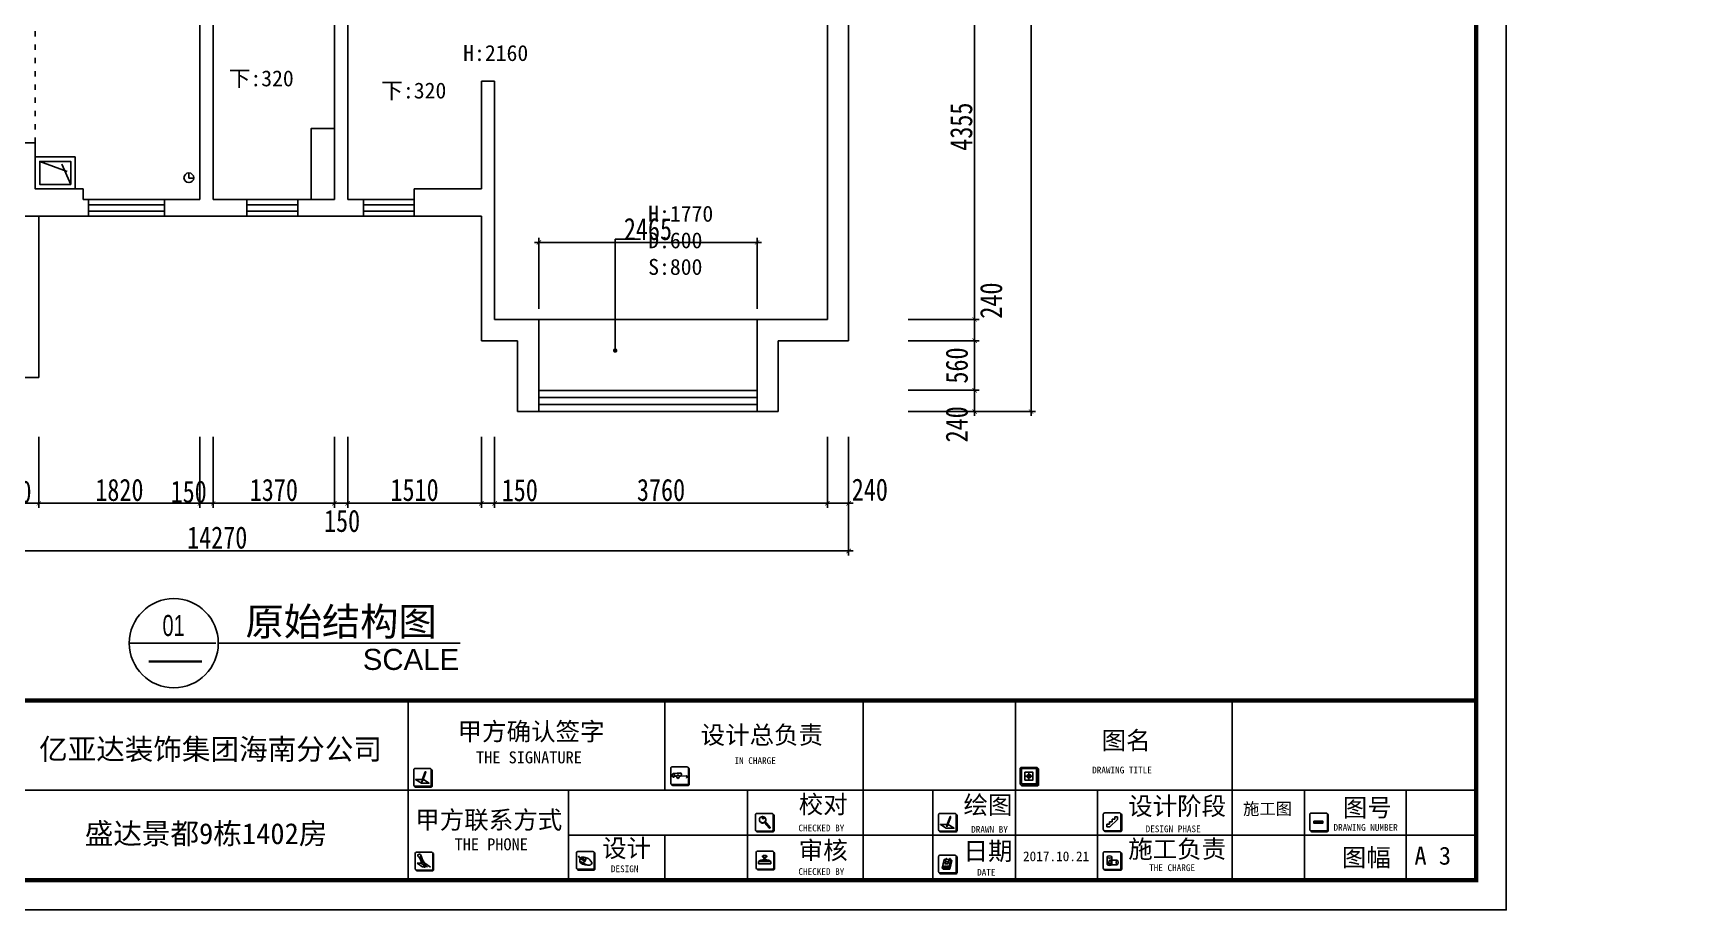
# Model space of a CAD drawing. Header units: millimetres. Extents: x -77055 to 331180, y -861586 to -491011.
# Drawn here: x -58246 to -39592, y -842693 to -832791 of the extents above; entities that cross this region are included whole.
import ezdxf
from ezdxf.enums import TextEntityAlignment as Align

# ---------------------------------------------------------------- set-up
doc = ezdxf.new("R2010")
doc.units = ezdxf.units.MM
doc.header["$PDMODE"] = 3
doc.linetypes.add('ACAD_ISO03W100', pattern=[30, 12, -18])
for name, color, linetype in [('0-01图框模板说明', 2, 'Continuous'), ('0-02图框细线', 136, 'Continuous'), ('0-170活动家具', 8, 'Continuous'), ('250', 250, 'Continuous'), ('layer 1', 7, 'Continuous')]:
    doc.layers.add(name, color=color, linetype=linetype)
doc.styles.add('ar', font='arial.ttf')
doc.styles.add('DIM', font='simhei.ttf', dxfattribs={"width": 0.8})
doc.styles.get("Standard").update_dxf_attribs({"font": 'simhei.ttf'})
doc.styles.add('STYLE1', font='')
doc.styles.add('黑体', font='simhei.ttf')
doc.styles.get('STYLE1').set_extended_font_data('SimSun')
doc.dimstyles.new('1-50', dxfattribs={"dimscale": 50, "dimtxt": 5, "dimasz": 1, "dimexe": 1, "dimexo": 0.1, "dimgap": 0.5, "dimtad": 1, "dimdec": 0, "dimdsep": 46, "dimtxsty": 'DIM', "dimblk": 'ARCHTICK', "dimcen": 4, "dimdle": 1, "dimclrd": 3, "dimclre": 3, "dimclrt": 1, "dimadec": 0, "dimazin": 0, "dimtfac": 1, "dimtdec": 0, "dimtmove": 2, "dimatfit": 3, "dimldrblk": 'DOT', "dimfxl": 15, "dimfxlon": 1, "dimarcsym": 0})

# ---------------------------------------------------------------- blocks, each defined once
blk = doc.blocks.new('_ArchTick')
at = {"color": 0, "linetype": 'ByBlock', "const_width": 0.15}
blk.add_lwpolyline([(-0.5, -0.5), (0.5, 0.5)], dxfattribs=at)
blk = doc.blocks.new('*D9')
at = {"layer": '250', "color": 3, "lineweight": -2}
for p, q in [((-48357, -831670), (-47557, -831670)), ((-47607, -831620), (-47607, -836075)), ((-48357, -836025), (-47557, -836025))]:
    blk.add_line(p, q, dxfattribs=at)
at = {"layer": 'Defpoints', "color": 0}
for p in [(-49070, -831670), (-49070, -836025), (-47607, -836025)]:
    blk.add_point(p, dxfattribs=at)
at = {"layer": '250', "color": 3, "lineweight": -2, "xscale": 50, "yscale": 50, "zscale": 50}
for p, rotation in [((-47607, -831670), 90), ((-47607, -836025), 270)]:
    blk.add_blockref('_ArchTick', p, dxfattribs=dict(at, rotation=rotation))
at = {"layer": '250', "color": 1, "insert": (-47757, -833848), "char_height": 250, "attachment_point": 5, "rotation": 90, "style": 'DIM'}
blk.add_mtext('4355', dxfattribs=at)
blk = doc.blocks.new('_Dot')
at = {"color": 0, "linetype": 'ByBlock', "lineweight": -2}
blk.add_line((-0.5, 0), (-1, 0), dxfattribs=at)
at = {"color": 0, "linetype": 'ByBlock', "const_width": 0.5}
blk.add_lwpolyline([(-0.25, 0, 1), (0.25, 0, 1)], format="xyb", close=True, dxfattribs=at)
blk = doc.blocks.new('*D10')
at = {"layer": '250', "color": 3, "lineweight": -2}
for p, q in [((-48357, -836025), (-47557, -836025)), ((-47607, -835975), (-47607, -836315)), ((-48357, -836265), (-47557, -836265))]:
    blk.add_line(p, q, dxfattribs=at)
at = {"layer": 'Defpoints', "color": 0}
for p in [(-49070, -836025), (-48830, -836265), (-47607, -836265)]:
    blk.add_point(p, dxfattribs=at)
at = {"layer": '250', "color": 3, "lineweight": -2, "xscale": 50, "yscale": 50, "zscale": 50}
for p, rotation in [((-47607, -836025), 90), ((-47607, -836265), 270)]:
    blk.add_blockref('_ArchTick', p, dxfattribs=dict(at, rotation=rotation))
at = {"layer": '250', "color": 1, "insert": (-47419, -835812), "char_height": 250, "attachment_point": 5, "rotation": 90, "style": 'DIM'}
blk.add_mtext('240', dxfattribs=at)
blk = doc.blocks.new('*D11')
at = {"layer": '250', "color": 3, "lineweight": -2}
for p, q in [((-47607, -836215), (-47607, -836875)), ((-48357, -836265), (-47557, -836265)), ((-48357, -836825), (-47557, -836825))]:
    blk.add_line(p, q, dxfattribs=at)
at = {"layer": 'Defpoints', "color": 0}
for p in [(-48830, -836265), (-49865, -836825), (-47607, -836825)]:
    blk.add_point(p, dxfattribs=at)
at = {"layer": '250', "color": 3, "lineweight": -2, "xscale": 50, "yscale": 50, "zscale": 50}
for p, rotation in [((-47607, -836265), 90), ((-47607, -836825), 270)]:
    blk.add_blockref('_ArchTick', p, dxfattribs=dict(at, rotation=rotation))
at = {"layer": '250', "color": 1, "insert": (-47808, -836545), "char_height": 250, "attachment_point": 5, "rotation": 90, "style": 'DIM'}
blk.add_mtext('560', dxfattribs=at)
blk = doc.blocks.new('*D12')
at = {"layer": '250', "color": 3, "lineweight": -2}
for p, q in [((-47607, -836775), (-47607, -837115)), ((-48357, -836825), (-47557, -836825)), ((-48357, -837065), (-47557, -837065))]:
    blk.add_line(p, q, dxfattribs=at)
at = {"layer": 'Defpoints', "color": 0}
for p in [(-49865, -836825), (-49865, -837065), (-47607, -837065)]:
    blk.add_point(p, dxfattribs=at)
at = {"layer": '250', "color": 3, "lineweight": -2, "xscale": 50, "yscale": 50, "zscale": 50}
for p, rotation in [((-47607, -836825), 90), ((-47607, -837065), 270)]:
    blk.add_blockref('_ArchTick', p, dxfattribs=dict(at, rotation=rotation))
at = {"layer": '250', "color": 1, "insert": (-47808, -837209), "char_height": 250, "attachment_point": 5, "rotation": 90, "style": 'DIM'}
blk.add_mtext('240', dxfattribs=at)
blk = doc.blocks.new('*D31')
at = {"layer": '250', "color": 3, "lineweight": -2}
for p, q in [((-58350, -837351), (-58350, -838151)), ((-58180, -837351), (-58180, -838151)), ((-58400, -838101), (-58130, -838101))]:
    blk.add_line(p, q, dxfattribs=at)
at = {"layer": 'Defpoints', "color": 0}
for p in [(-58350, -836946), (-58180, -837116), (-58180, -838101)]:
    blk.add_point(p, dxfattribs=at)
at = {"layer": '250', "color": 3, "lineweight": -2, "xscale": 50, "yscale": 50, "zscale": 50, "rotation": 180}
blk.add_blockref('_ArchTick', (-58350, -838101), dxfattribs=at)
at = {"layer": '250', "color": 3, "lineweight": -2, "xscale": 50, "yscale": 50, "zscale": 50}
blk.add_blockref('_ArchTick', (-58180, -838101), dxfattribs=at)
at = {"layer": '250', "color": 1, "insert": (-58467, -837971), "char_height": 250, "attachment_point": 5, "style": 'DIM'}
blk.add_mtext('170', dxfattribs=at)
blk = doc.blocks.new('*D32')
at = {"layer": '250', "color": 3, "lineweight": -2}
for p, q in [((-58180, -837351), (-58180, -838151)), ((-56360, -837351), (-56360, -838151)), ((-58230, -838101), (-56310, -838101))]:
    blk.add_line(p, q, dxfattribs=at)
at = {"layer": 'Defpoints', "color": 0}
for p in [(-56360, -835106), (-58180, -837116), (-56360, -838101)]:
    blk.add_point(p, dxfattribs=at)
at = {"layer": '250', "color": 3, "lineweight": -2, "xscale": 50, "yscale": 50, "zscale": 50, "rotation": 180}
blk.add_blockref('_ArchTick', (-58180, -838101), dxfattribs=at)
at = {"layer": '250', "color": 3, "lineweight": -2, "xscale": 50, "yscale": 50, "zscale": 50}
blk.add_blockref('_ArchTick', (-56360, -838101), dxfattribs=at)
at = {"layer": '250', "color": 1, "insert": (-57270, -837951), "char_height": 250, "attachment_point": 5, "style": 'DIM'}
blk.add_mtext('1820', dxfattribs=at)
blk = doc.blocks.new('*D33')
at = {"layer": '250', "color": 3, "lineweight": -2}
for p, q in [((-56360, -837351), (-56360, -838151)), ((-56210, -837351), (-56210, -838151)), ((-56410, -838101), (-56160, -838101))]:
    blk.add_line(p, q, dxfattribs=at)
at = {"layer": 'Defpoints', "color": 0}
for p in [(-56360, -835106), (-56210, -835106), (-56210, -838101)]:
    blk.add_point(p, dxfattribs=at)
at = {"layer": '250', "color": 3, "lineweight": -2, "xscale": 50, "yscale": 50, "zscale": 50, "rotation": 180}
blk.add_blockref('_ArchTick', (-56360, -838101), dxfattribs=at)
at = {"layer": '250', "color": 3, "lineweight": -2, "xscale": 50, "yscale": 50, "zscale": 50}
blk.add_blockref('_ArchTick', (-56210, -838101), dxfattribs=at)
at = {"layer": '250', "color": 1, "insert": (-56487, -837971), "char_height": 250, "attachment_point": 5, "style": 'DIM'}
blk.add_mtext('150', dxfattribs=at)
blk = doc.blocks.new('*D34')
at = {"layer": '250', "color": 3, "lineweight": -2}
for p, q in [((-56210, -837351), (-56210, -838151)), ((-54840, -837351), (-54840, -838151)), ((-56260, -838101), (-54790, -838101))]:
    blk.add_line(p, q, dxfattribs=at)
at = {"layer": 'Defpoints', "color": 0}
for p in [(-54840, -834306), (-56210, -835106), (-54840, -838101)]:
    blk.add_point(p, dxfattribs=at)
at = {"layer": '250', "color": 3, "lineweight": -2, "xscale": 50, "yscale": 50, "zscale": 50, "rotation": 180}
blk.add_blockref('_ArchTick', (-56210, -838101), dxfattribs=at)
at = {"layer": '250', "color": 3, "lineweight": -2, "xscale": 50, "yscale": 50, "zscale": 50}
blk.add_blockref('_ArchTick', (-54840, -838101), dxfattribs=at)
at = {"layer": '250', "color": 1, "insert": (-55525, -837951), "char_height": 250, "attachment_point": 5, "style": 'DIM'}
blk.add_mtext('1370', dxfattribs=at)
blk = doc.blocks.new('*D35')
at = {"layer": '250', "color": 3, "lineweight": -2}
for p, q in [((-54840, -837351), (-54840, -838151)), ((-54690, -837351), (-54690, -838151)), ((-54890, -838101), (-54640, -838101))]:
    blk.add_line(p, q, dxfattribs=at)
at = {"layer": 'Defpoints', "color": 0}
for p in [(-54840, -834306), (-54690, -835106), (-54690, -838101)]:
    blk.add_point(p, dxfattribs=at)
at = {"layer": '250', "color": 3, "lineweight": -2, "xscale": 50, "yscale": 50, "zscale": 50, "rotation": 180}
blk.add_blockref('_ArchTick', (-54840, -838101), dxfattribs=at)
at = {"layer": '250', "color": 3, "lineweight": -2, "xscale": 50, "yscale": 50, "zscale": 50}
blk.add_blockref('_ArchTick', (-54690, -838101), dxfattribs=at)
at = {"layer": '250', "color": 1, "insert": (-54754, -838301), "char_height": 250, "attachment_point": 5, "style": 'DIM'}
blk.add_mtext('150', dxfattribs=at)
blk = doc.blocks.new('*D36')
at = {"layer": '250', "color": 3, "lineweight": -2}
for p, q in [((-54690, -837351), (-54690, -838151)), ((-53180, -837351), (-53180, -838151)), ((-54740, -838101), (-53130, -838101))]:
    blk.add_line(p, q, dxfattribs=at)
at = {"layer": 'Defpoints', "color": 0}
for p in [(-54690, -835106), (-53180, -835296), (-53180, -838101)]:
    blk.add_point(p, dxfattribs=at)
at = {"layer": '250', "color": 3, "lineweight": -2, "xscale": 50, "yscale": 50, "zscale": 50, "rotation": 180}
blk.add_blockref('_ArchTick', (-54690, -838101), dxfattribs=at)
at = {"layer": '250', "color": 3, "lineweight": -2, "xscale": 50, "yscale": 50, "zscale": 50}
blk.add_blockref('_ArchTick', (-53180, -838101), dxfattribs=at)
at = {"layer": '250', "color": 1, "insert": (-53935, -837951), "char_height": 250, "attachment_point": 5, "style": 'DIM'}
blk.add_mtext('1510', dxfattribs=at)
blk = doc.blocks.new('*D37')
at = {"layer": '250', "color": 3, "lineweight": -2}
for p, q in [((-53180, -837351), (-53180, -838151)), ((-53030, -837351), (-53030, -838151)), ((-53230, -838101), (-52980, -838101))]:
    blk.add_line(p, q, dxfattribs=at)
at = {"layer": 'Defpoints', "color": 0}
for p in [(-53030, -836461), (-53180, -836701), (-53030, -838101)]:
    blk.add_point(p, dxfattribs=at)
at = {"layer": '250', "color": 3, "lineweight": -2, "xscale": 50, "yscale": 50, "zscale": 50, "rotation": 180}
blk.add_blockref('_ArchTick', (-53180, -838101), dxfattribs=at)
at = {"layer": '250', "color": 3, "lineweight": -2, "xscale": 50, "yscale": 50, "zscale": 50}
blk.add_blockref('_ArchTick', (-53030, -838101), dxfattribs=at)
at = {"layer": '250', "color": 1, "insert": (-52746, -837954), "char_height": 250, "attachment_point": 5, "style": 'DIM'}
blk.add_mtext('150', dxfattribs=at)
blk = doc.blocks.new('*D38')
at = {"layer": '250', "color": 3, "lineweight": -2}
for p, q in [((-53030, -837351), (-53030, -838151)), ((-49270, -837351), (-49270, -838151)), ((-53080, -838101), (-49220, -838101))]:
    blk.add_line(p, q, dxfattribs=at)
at = {"layer": 'Defpoints', "color": 0}
for p in [(-53030, -836461), (-49270, -836461), (-49270, -838101)]:
    blk.add_point(p, dxfattribs=at)
at = {"layer": '250', "color": 3, "lineweight": -2, "xscale": 50, "yscale": 50, "zscale": 50, "rotation": 180}
blk.add_blockref('_ArchTick', (-53030, -838101), dxfattribs=at)
at = {"layer": '250', "color": 3, "lineweight": -2, "xscale": 50, "yscale": 50, "zscale": 50}
blk.add_blockref('_ArchTick', (-49270, -838101), dxfattribs=at)
at = {"layer": '250', "color": 1, "insert": (-51150, -837951), "char_height": 250, "attachment_point": 5, "style": 'DIM'}
blk.add_mtext('3760', dxfattribs=at)
blk = doc.blocks.new('*D39')
at = {"layer": '250', "color": 3, "lineweight": -2}
for p, q in [((-49270, -837351), (-49270, -838151)), ((-49030, -837351), (-49030, -838151)), ((-49320, -838101), (-48980, -838101))]:
    blk.add_line(p, q, dxfattribs=at)
at = {"layer": 'Defpoints', "color": 0}
for p in [(-49270, -836461), (-49030, -836701), (-49030, -838101)]:
    blk.add_point(p, dxfattribs=at)
at = {"layer": '250', "color": 3, "lineweight": -2, "xscale": 50, "yscale": 50, "zscale": 50, "rotation": 180}
blk.add_blockref('_ArchTick', (-49270, -838101), dxfattribs=at)
at = {"layer": '250', "color": 3, "lineweight": -2, "xscale": 50, "yscale": 50, "zscale": 50}
blk.add_blockref('_ArchTick', (-49030, -838101), dxfattribs=at)
at = {"layer": '250', "color": 1, "insert": (-48791, -837948), "char_height": 250, "attachment_point": 5, "style": 'DIM'}
blk.add_mtext('240', dxfattribs=at)
blk = doc.blocks.new('*D41')
at = {"layer": '250', "color": 3, "lineweight": -2}
for p, q in [((-63300, -837889), (-63300, -838689)), ((-49030, -837889), (-49030, -838689)), ((-48980, -838639), (-63350, -838639))]:
    blk.add_line(p, q, dxfattribs=at)
at = {"layer": 'Defpoints', "color": 0}
for p in [(-63300, -837254), (-49030, -837254), (-63300, -838639)]:
    blk.add_point(p, dxfattribs=at)
at = {"layer": '250', "color": 3, "lineweight": -2, "xscale": 50, "yscale": 50, "zscale": 50, "rotation": 180}
blk.add_blockref('_ArchTick', (-63300, -838639), dxfattribs=at)
at = {"layer": '250', "color": 3, "lineweight": -2, "xscale": 50, "yscale": 50, "zscale": 50}
blk.add_blockref('_ArchTick', (-49030, -838639), dxfattribs=at)
at = {"layer": '250', "color": 1, "insert": (-56165, -838489), "char_height": 250, "attachment_point": 5, "style": 'DIM'}
blk.add_mtext('14270', dxfattribs=at)
blk = doc.blocks.new('*D43')
at = {"layer": '250', "color": 3, "lineweight": -2}
for p, q in [((-47719, -826630), (-46919, -826630)), ((-46969, -826580), (-46969, -837115)), ((-47719, -837065), (-46919, -837065))]:
    blk.add_line(p, q, dxfattribs=at)
at = {"layer": 'Defpoints', "color": 0}
for p in [(-48357, -826630), (-48357, -837065), (-46969, -837065)]:
    blk.add_point(p, dxfattribs=at)
at = {"layer": '250', "color": 3, "lineweight": -2, "xscale": 50, "yscale": 50, "zscale": 50}
for p, rotation in [((-46969, -826630), 90), ((-46969, -837065), 270)]:
    blk.add_blockref('_ArchTick', p, dxfattribs=dict(at, rotation=rotation))
at = {"layer": '250', "color": 1, "insert": (-47119, -831848), "char_height": 250, "attachment_point": 5, "rotation": 90, "style": 'DIM'}
blk.add_mtext('10435', dxfattribs=at)
blk = doc.blocks.new('A$C277C16EF')
at = {"layer": '0-01图框模板说明'}
for points in [[(-12145, 1411, -0.414214), (-12158, 1397), (-12331, 1397, -0.071272), (-12335, 1398, 0.348143), (-12322, 1388), (-12149, 1388, 0.414214), (-12135, 1401), (-12135, 1574, 0.333108), (-12145, 1587, -0.057743), (-12145, 1584)], [(-9240, 1428, -0.414214), (-9254, 1415), (-9427, 1415, -0.071272), (-9430, 1416, 0.348143), (-9417, 1405), (-9245, 1405, 0.414214), (-9231, 1419), (-9231, 1592, 0.333108), (-9241, 1605, -0.057743), (-9240, 1601)], [(-5292, 1424, -0.414214), (-5306, 1411), (-5479, 1411, -0.071272), (-5482, 1411, 0.348143), (-5470, 1401), (-5297, 1401, 0.414214), (-5283, 1414), (-5283, 1587, 0.333108), (-5293, 1600, -0.057743), (-5292, 1597)], [(-8283, 904, -0.414214), (-8296, 891), (-8469, 891, -0.071272), (-8473, 891, 0.348143), (-8460, 881), (-8287, 881, 0.414214), (-8273, 894), (-8273, 1067, 0.333108), (-8283, 1080, -0.057743), (-8283, 1077)], [(-6214, 904, -0.414214), (-6227, 891), (-6400, 891, -0.071272), (-6404, 891, 0.348143), (-6391, 881), (-6218, 881, 0.414214), (-6205, 894), (-6205, 1067, 0.333108), (-6214, 1080, -0.057743), (-6214, 1077)], [(-4353, 909, -0.414214), (-4366, 895), (-4539, 895, -0.071272), (-4543, 896, 0.348143), (-4530, 885), (-4357, 885, 0.414214), (-4344, 899), (-4344, 1072, 0.333108), (-4353, 1085, -0.057743), (-4353, 1081)], [(-2020, 907, -0.414214), (-2033, 893), (-2206, 893, -0.071272), (-2210, 894, 0.348143), (-2197, 884), (-2024, 884, 0.414214), (-2011, 897), (-2011, 1070, 0.333108), (-2020, 1083, -0.057743), (-2020, 1080)], [(-2172, 1004), (-2072, 1004), (-2072, 979), (-2172, 979)], [(-12128, 465, -0.414214), (-12141, 451), (-12314, 451, -0.071272), (-12318, 452, 0.348143), (-12305, 442), (-12132, 442, 0.414214), (-12119, 455), (-12119, 628, 0.333108), (-12129, 641, -0.057743), (-12128, 638)], [(-10305, 473, -0.414214), (-10318, 460), (-10491, 460, -0.071272), (-10495, 460, 0.348143), (-10482, 450), (-10309, 450, 0.414214), (-10296, 463), (-10296, 636, 0.333108), (-10305, 649, -0.057743), (-10305, 646)], [(-8276, 476, -0.414214), (-8289, 462), (-8462, 462, -0.071272), (-8466, 463, 0.348143), (-8453, 453), (-8280, 453, 0.414214), (-8267, 466), (-8267, 639, 0.333108), (-8276, 652, -0.057743), (-8276, 649)], [(-6214, 431, -0.414214), (-6227, 418), (-6400, 418, -0.071272), (-6404, 418, 0.348143), (-6391, 408), (-6218, 408, 0.414214), (-6205, 421), (-6205, 594, 0.333108), (-6214, 607, -0.057743), (-6214, 604)], [(-4353, 471, -0.414214), (-4366, 457), (-4539, 457, -0.071272), (-4543, 458, 0.348143), (-4530, 448), (-4357, 448, 0.414214), (-4344, 461), (-4344, 634, 0.333108), (-4353, 647, -0.057743), (-4353, 644)]]:
    blk.add_hatch(color=8, dxfattribs=at).paths.add_polyline_path(points)
h = blk.add_hatch(color=8, dxfattribs=at)
h.paths.add_polyline_path([(-5392, 1527), (-5409, 1527), (-5409, 1511), (-5392, 1511)])
h.paths.add_polyline_path([(-5392, 1511), (-5375, 1511), (-5375, 1527), (-5392, 1527)])
h.paths.add_polyline_path([(-5392, 1511), (-5392, 1495), (-5375, 1495), (-5375, 1511)])
h.paths.add_polyline_path([(-5392, 1511), (-5409, 1511), (-5409, 1495), (-5392, 1495)])
at = {"layer": '0-01图框模板说明', "color": 8}
for p, q in [((-9408, 1541), (-9327, 1547)), ((-9396, 1540), (-9326, 1546)), ((-9345, 1510), (-9264, 1516)), ((-9333, 1509), (-9264, 1515)), ((-5437, 1511), (-5348, 1511)), ((-5392, 1555), (-5392, 1466)), ((-12251, 1448), (-12253, 1444)), ((-12252, 1448), (-12253, 1446)), ((-12253, 1446), (-12253, 1444)), ((-12252, 1445), (-12253, 1444)), ((-12251, 1447), (-12252, 1445)), ((-8385, 988), (-8328, 922)), ((-8374, 997), (-8317, 932)), ((-6322, 942), (-6322, 939)), ((-6321, 941), (-6322, 938)), ((-6321, 939), (-6322, 938)), ((-6322, 939), (-6322, 938)), ((-6320, 941), (-6321, 939)), ((-4511, 968), (-4511, 940)), ((-4511, 968), (-4481, 968)), ((-4511, 940), (-4480, 940)), ((-4481, 996), (-4451, 996)), ((-4481, 996), (-4481, 968)), ((-4390, 1020), (-4480, 940)), ((-4451, 1025), (-4451, 996)), ((-4451, 1025), (-4421, 1025)), ((-4421, 1051), (-4390, 1051)), ((-4421, 1051), (-4421, 1025)), ((-4390, 1051), (-4390, 1020)), ((-10462, 577), (-10429, 561)), ((-10421, 576), (-10454, 588)), ((-10449, 575), (-10449, 575)), ((-10449, 575), (-10425, 562)), ((-10420, 571), (-10445, 582)), ((-10379, 585), (-10421, 597)), ((-10411, 561), (-10404, 557)), ((-8449, 546), (-8428, 560)), ((-8426, 561), (-8406, 561)), ((-8383, 572), (-8383, 576)), ((-8376, 572), (-8376, 576)), ((-8350, 561), (-8328, 561)), ((-8308, 546), (-8326, 560)), ((-6272, 566), (-6294, 470)), ((-6269, 563), (-6291, 467)), ((-6266, 561), (-6288, 465)), ((-6275, 569), (-6263, 559)), ((-4510, 597), (-4510, 515)), ((-4395, 564), (-4477, 564)), ((-4456, 597), (-4456, 515)), ((-12241, 484), (-12306, 527)), ((-12306, 527), (-12253, 527)), ((-12224, 527), (-12219, 527)), ((-12219, 527), (-12153, 484)), ((-10471, 551), (-10471, 551)), ((-10456, 543), (-10415, 520)), ((-6374, 473), (-6362, 462)), ((-6294, 470), (-6371, 470)), ((-6291, 467), (-6368, 467)), ((-6288, 465), (-6365, 465)), ((-6285, 462), (-6362, 462)), ((-6263, 559), (-6285, 462)), ((-4395, 510), (-4477, 510))]:
    blk.add_line(p, q, dxfattribs=at)
at = {"layer": '0-01图框模板说明', "color": 2, "const_width": 49}
blk.add_lwpolyline([(-338, 19745), (-338, 338), (-28062, 338), (-28062, 19745)], close=True, dxfattribs=at)
blk.add_lwpolyline([(-338, 2367), (-28066, 2367)], dxfattribs=at)
at = {"layer": '0-01图框模板说明', "color": 8}
for points in [[(-12331, 1397), (-12158, 1397, 0.414214), (-12145, 1411), (-12145, 1584, 0.414214), (-12158, 1597), (-12331, 1597, 0.414214), (-12344, 1584), (-12344, 1411, 0.414214)], [(-12208, 1555), (-12215, 1557), (-12215, 1559, -0.451962), (-12211, 1560), (-12210, 1560, -0.418435), (-12208, 1556)], [(-9427, 1415), (-9254, 1415, 0.414214), (-9240, 1428), (-9240, 1601, 0.414214), (-9254, 1615), (-9427, 1615, 0.414214), (-9440, 1601), (-9440, 1428, 0.414214)], [(-5479, 1411), (-5306, 1411, 0.414214), (-5292, 1424), (-5292, 1597, 0.414214), (-5306, 1610), (-5479, 1610, 0.414214), (-5492, 1597), (-5492, 1424, 0.414214)], [(-8469, 891), (-8296, 891, 0.414214), (-8283, 904), (-8283, 1077, 0.414214), (-8296, 1090), (-8469, 1090, 0.414214), (-8482, 1077), (-8482, 904, 0.414214)], [(-6400, 891), (-6227, 891, 0.414214), (-6214, 904), (-6214, 1077, 0.414214), (-6227, 1090), (-6400, 1090, 0.414214), (-6413, 1077), (-6413, 904, 0.414214)], [(-6277, 1048), (-6285, 1051), (-6284, 1052, -0.451962), (-6280, 1054), (-6279, 1053, -0.418435), (-6277, 1049)], [(-4539, 895), (-4366, 895, 0.414214), (-4353, 909), (-4353, 1081, 0.414214), (-4366, 1095), (-4539, 1095, 0.414214), (-4552, 1081), (-4552, 909, 0.414214)], [(-2206, 893), (-2033, 893, 0.414214), (-2020, 907), (-2020, 1080, 0.414214), (-2033, 1093), (-2206, 1093, 0.414214), (-2219, 1080), (-2219, 907, 0.414214)], [(-12314, 451), (-12141, 451, 0.414214), (-12128, 465), (-12128, 638, 0.414214), (-12141, 651), (-12314, 651, 0.414214), (-12328, 638), (-12328, 465, 0.414214)], [(-10491, 460), (-10318, 460, 0.414214), (-10305, 473), (-10305, 646, 0.414214), (-10318, 659), (-10491, 659, 0.414214), (-10504, 646), (-10504, 473, 0.414214)], [(-8462, 462), (-8289, 462, 0.414214), (-8276, 476), (-8276, 649, 0.414214), (-8289, 662), (-8462, 662, 0.414214), (-8476, 649), (-8476, 476, 0.414214)], [(-6400, 418), (-6227, 418, 0.414214), (-6214, 431), (-6214, 604, 0.414214), (-6227, 617), (-6400, 617, 0.414214), (-6413, 604), (-6413, 431, 0.414214)], [(-4539, 457), (-4366, 457, 0.414214), (-4353, 471), (-4353, 644, 0.414214), (-4366, 657), (-4539, 657, 0.414214), (-4552, 644), (-4552, 471, 0.414214)], [(-8446, 547), (-8311, 547, -0.414214), (-8307, 543), (-8307, 526, -0.414214), (-8311, 522), (-8446, 522, -0.414214), (-8450, 526), (-8450, 543, -0.414214)]]:
    blk.add_lwpolyline(points, format="xyb", close=True, dxfattribs=at)
for points in [[(-12335, 1398, 0.348143), (-12322, 1388), (-12149, 1388, 0.414214), (-12135, 1401), (-12135, 1574, 0.333108), (-12145, 1587)], [(-9430, 1416, 0.348143), (-9417, 1405), (-9245, 1405, 0.414214), (-9231, 1419), (-9231, 1592, 0.333108), (-9241, 1605)], [(-5482, 1411, 0.348143), (-5470, 1401), (-5297, 1401, 0.414214), (-5283, 1414), (-5283, 1587, 0.333108), (-5293, 1600)], [(-8473, 891, 0.348143), (-8460, 881), (-8287, 881, 0.414214), (-8273, 894), (-8273, 1067, 0.333108), (-8283, 1080)], [(-6404, 891, 0.348143), (-6391, 881), (-6218, 881, 0.414214), (-6205, 894), (-6205, 1067, 0.333108), (-6214, 1080)], [(-4543, 896, 0.348143), (-4530, 885), (-4357, 885, 0.414214), (-4344, 899), (-4344, 1072, 0.333108), (-4353, 1085)], [(-2210, 894, 0.348143), (-2197, 884), (-2024, 884, 0.414214), (-2011, 897), (-2011, 1070, 0.333108), (-2020, 1083)], [(-12318, 452, 0.348143), (-12305, 442), (-12132, 442, 0.414214), (-12119, 455), (-12119, 628, 0.333108), (-12129, 641)], [(-10495, 460, 0.348143), (-10482, 450), (-10309, 450, 0.414214), (-10296, 463), (-10296, 636, 0.333108), (-10305, 649)], [(-8466, 463, 0.348143), (-8453, 453), (-8280, 453, 0.414214), (-8267, 466), (-8267, 639, 0.333108), (-8276, 652)], [(-6404, 418, 0.348143), (-6391, 408), (-6218, 408, 0.414214), (-6205, 421), (-6205, 594, 0.333108), (-6214, 607)], [(-4543, 458, 0.348143), (-4530, 448), (-4357, 448, 0.414214), (-4344, 461), (-4344, 634, 0.333108), (-4353, 647)]]:
    blk.add_lwpolyline(points, format="xyb", dxfattribs=at)
for points in [[(-12211, 1548), (-12218, 1551), (-12249, 1464), (-12242, 1462)], [(-12208, 1555), (-12216, 1558), (-12218, 1551), (-12210, 1548)], [(-5478, 1425), (-5306, 1425), (-5306, 1597), (-5478, 1597)], [(-5437, 1466), (-5348, 1466), (-5348, 1555), (-5437, 1555)], [(-5409, 1527), (-5375, 1527), (-5375, 1495), (-5409, 1495)], [(-12251, 1447), (-12252, 1448), (-12249, 1464), (-12242, 1462)], [(-6320, 941), (-6322, 942), (-6319, 958), (-6311, 955)], [(-6280, 1042), (-6287, 1044), (-6319, 958), (-6311, 955)], [(-6277, 1048), (-6285, 1051), (-6287, 1044), (-6280, 1042)], [(-2172, 1004), (-2072, 1004), (-2072, 979), (-2172, 979)], [(-8409, 559), (-8347, 559), (-8347, 551), (-8409, 551)], [(-6355, 495), (-6347, 495), (-6349, 489), (-6356, 489)], [(-6334, 545), (-6302, 545), (-6310, 520), (-6341, 520)], [(-6340, 495), (-6332, 495), (-6334, 489), (-6341, 489)], [(-6325, 495), (-6318, 495), (-6319, 489), (-6327, 489)], [(-6311, 495), (-6303, 495), (-6305, 489), (-6312, 489)]]:
    blk.add_lwpolyline(points, close=True, dxfattribs=at)
for points in [[(-12238, 1473), (-12235, 1473), (-12170, 1430), (-12257, 1430), (-12323, 1473), (-12246, 1473)], [(-6307, 966), (-6304, 966), (-6239, 923), (-6327, 923), (-6392, 966), (-6316, 966)], [(-8369, 565), (-8356, 565), (-8347, 559), (-8409, 559), (-8399, 565), (-8390, 565)], [(-6334, 569), (-6275, 569), (-6297, 473), (-6374, 473), (-6351, 569), (-6338, 569)]]:
    blk.add_lwpolyline(points, dxfattribs=at)
for centre, radius in [((-8402, 1020), 36), ((-12280, 614), 17.7), ((-12268, 579), 2.53), ((-12263, 570), 2.53), ((-12262, 582), 2.53), ((-12259, 560), 2.53), ((-12258, 573), 2.53), ((-12256, 586), 2.53), ((-12253, 563), 2.53), ((-12252, 576), 2.53), ((-12247, 566), 2.53), ((-6295, 558), 2.7), ((-12254, 548), 2.53), ((-12239, 527), 14.3), ((-12248, 551), 2.53), ((-12242, 555), 2.53)]:
    blk.add_circle(centre, radius, dxfattribs=at)
for centre, radius, start, end in [((-9389, 1516), 24.9, 105.757, 120.9015), ((-9388, 1491), 21.7, 39.9377, 115.0821), ((-9396, 1540), 0.332, 94.538, 105.757), ((-9381, 1528), 16.1, 194.4811, 315.0527), ((-9326, 1485), 24.9, 105.757, 138.6812), ((-9333, 1509), 0.332, 94.538, 105.757), ((-9332, 1534), 14.1, 298.7114, 70.1269), ((-9332, 1534), 13.4, 300.3285, 62.5398), ((-9326, 1545), 0.332, 62.5398, 94.538), ((-9325, 1522), 0.341, 133.8328, 294.2798), ((-9269, 1503), 14.1, 298.7114, 70.1269), ((-9264, 1515), 0.332, 62.5398, 94.538), ((-9270, 1503), 13.4, 300.3285, 62.5398), ((-9263, 1491), 0.341, 133.8328, 294.2798), ((-8401, 1017), 36, 191.5054, 300.5031), ((-8404, 1020), 18, 22.4479, 114.9174), ((-8408, 1029), 8.45, 340.0341, 111.5177), ((-8401, 1017), 36, 323.7918, 16.5929), ((-8324, 929), 7.87, 246.2917, 21.6824), ((-12394, 500), 144, 10.8653, 46.0134), ((-11892, 729), 386, 196.3548, 210.1283), ((-10446, 561), 21.3, 158.1829, 240.9002), ((-10421, 555), 46.4, 172.2315, 207.5085), ((-10376, 526), 99.8, 139.3249, 154.2833), ((-10430, 563), 35, 74.0812, 127.264), ((-10447, 579), 3.62, 54.1755, 246.924), ((-10445, 579), 46.7, 277.384, 14.5417), ((-10419, 579), 21, 239.1443, 279.6549), ((-10424, 568), 5.39, 255.5948, 46.2056), ((-10431, 557), 21, 22.1455, 62.6561), ((-10416, 563), 5.32, 279.6549, 22.1455), ((-10448, 474), 131, 28.784, 58.3007), ((-8426, 557), 3.88, 90, 119.8772), ((-8379, 671), 77.3, 259.2449, 280.7551), ((-8411, 572), 28.6, 7.6088, 51.9955), ((-8395, 577), 13.3, 284.907, 336.821), ((-8379, 584), 23.4, 237.0341, 302.9659), ((-8347, 572), 28.6, 128.0045, 172.3912), ((-8373, 572), 2.72, 180, 209.5766), ((-8363, 578), 14.2, 209.5766, 255.9056), ((-8328, 557), 3.88, 58.6434, 90), ((-6337, 558), 2.7, 133.5405, 58.5094), ((-6319, 562), 20.4, 120.0838, 193.4607), ((-6319, 562), 16.9, 118.9884, 196.0214), ((-6336, 557), 2.7, 72.6047, 87.6936), ((-6326, 570), 9.85, 350.5454, 105.731), ((-6327, 569), 7.74, 355.4404, 89.6822), ((-6277, 562), 20.4, 127.1675, 193.4607), ((-6294, 557), 2.7, 72.6047, 215.7707), ((-6278, 562), 16.3, 120.88, 197.6449), ((-6286, 573), 6.91, 75.6414, 126.1244), ((-6286, 571), 5.41, 333.2308, 96.566), ((-6286, 571), 8.4, 340.7006, 72.9302), ((-10374, 651), 146, 233.0714, 279.6677), ((-10357, 637), 131, 243.4996, 273.0164), ((-10359, 532), 27.1, 290.3762, 11.4241), ((-6337, 559), 2.06, 218.3923, 328.4538), ((-6295, 559), 2.06, 218.3923, 328.4538)]:
    blk.add_arc(centre, radius, start, end, dxfattribs=at)
for centre, major_axis, ratio in [((-9409, 1520), (0, 20.6), 0.646017), ((-9408, 1520), (0, 20.6), 0.646017), ((-9358, 1505), (0, 20.6), 0.646017), ((-9357, 1505), (0, 20.6), 0.646017), ((-4483, 597), (-27.1, 0), 0.454196), ((-4477, 537), (0, 27.1), 0.454196), ((-4395, 537), (0, 27.1), 0.454196), ((-4483, 515), (-27.1, 0), 0.454196)]:
    blk.add_ellipse(centre, major_axis=major_axis, ratio=ratio, dxfattribs=at)
blk.add_ellipse((-8379, 604), major_axis=(25.4, 0), ratio=0.460933, start_param=-0.967391, end_param=4.108984, dxfattribs=at)
for points in [[(-10458, 585), (-10473, 587), (-10480, 594), (-10483, 611)], [(-10456, 587), (-10473, 588), (-10478, 600), (-10482, 612)]]:
    blk.add_open_spline(points, degree=3, dxfattribs=at)
blk.add_spline([(-12239, 513), (-12210, 500), (-12209, 510), (-12222, 507), (-12230, 484), (-12195, 490), (-12189, 484)], degree=3, dxfattribs=at)
at = {"layer": '0-02图框细线'}
for p, q in [((-12405, 338), (-12405, 2367)), ((-9507, 1352), (-9507, 2367)), ((-7264, 1352), (-7264, 2367)), ((-5546, 338), (-5546, 2367)), ((-3096, 1352), (-3096, 2367)), ((-21553, 1352), (-338, 1352)), ((-10594, 338), (-10594, 1352)), ((-8574, 338), (-8574, 1352)), ((-7264, 338), (-7264, 1352)), ((-6480, 338), (-6480, 1352)), ((-4619, 338), (-4619, 1352)), ((-3096, 338), (-3096, 1352)), ((-2280, 338), (-2280, 1352)), ((-1131, 1352), (-1131, 338)), ((-338, 845), (-10594, 845)), ((-9507, 338), (-9507, 845))]:
    blk.add_line(p, q, dxfattribs=at)
blk.add_lwpolyline([(0, 20083), (0, 0), (-28400, 0), (-28400, 20083)], close=True, dxfattribs=at)
for s, insert, char_height, attachment_point in [('{\\fSimSun|b0|i0|c134|p2;甲方确认签字}', (-11848, 2004), 202.86, 4), ('{\\fSimSun|b0|i0|c134|p2;设计总负责}', (-9102, 1965), 202.86, 4), ('{\\fSimSun|b0|i0|c134|p2;图名}', (-4572, 1904), 202.86, 4), ('{\\fSimSun|b0|i0|c134|p2;THE SIGNATURE}', (-11640, 1722), 135.24, 4), ('{\\fSimSun|b0|i0|c134|p2;IN CHARGE}', (-8719, 1685), 76.2, 4), ('{\\fSimSun|b0|i0|c134|p2;DRAWING TITLE}', (-4678, 1579), 76.2, 4), ('{\\fSimSun|b0|i0|c134|p2;校对}', (-7994, 1181), 202.86, 4), ('{\\fSimSun|b0|i0|c134|p2;绘图}', (-6132, 1175), 202.86, 4), ('{\\fSimSun|b0|i0|c134|p2;设计阶段}', (-4271, 1162), 202.86, 4), ('{\\fSimSun|b0|i0|c134|p2;甲方联系方式}', (-12326, 1005), 202.86, 4), ('{\\fSimHei|b0|i0|c134|p2;施工图}', (-2696, 1135), 135.24, 5), ('{\\fSimSun|b0|i0|c134|p2;图号}', (-1846, 1145), 202.86, 4), ('{\\fSimSun|b0|i0|c134|p2;CHECKED BY}', (-7997, 925), 76.2, 4), ('{\\fSimSun|b0|i0|c134|p2;DRAWN BY}', (-6045, 909), 76.2, 4), ('{\\fSimSun|b0|i0|c134|p2;DESIGN PHASE}', (-4074, 915), 76.2, 4), ('{\\fSimSun|b0|i0|c134|p2;DRAWING NUMBER}', (-1951, 931), 76.2, 4), ('{\\fSimSun|b0|i0|c134|p2;THE PHONE}', (-11882, 740), 135.24, 4), ('{\\fSimSun|b0|i0|c134|p2;设计}', (-10215, 686), 202.86, 4), ('{\\fSimSun|b0|i0|c134|p2;审核}', (-7994, 663), 202.86, 4), ('{\\fSimSun|b0|i0|c134|p2;日期}', (-6132, 653), 202.86, 4), ('{\\fSimSun|b0|i0|c134|p2;施工负责}', (-4271, 677), 202.86, 4), ('2017.10.21', (-5460, 605), 110, 4), ('{\\fSimSun|b0|i0|c134|p2;图幅}', (-1857, 581), 202.86, 4), ('{\\fSimSun|b0|i0|c134|p2;A 3}', (-1037, 611), 202.86, 4), ('{\\fSimSun|b0|i0|c134|p2;DESIGN}', (-10116, 464), 76.2, 4), ('{\\fSimSun|b0|i0|c134|p2;CHECKED BY}', (-7997, 433), 76.2, 4), ('{\\fSimSun|b0|i0|c134|p2;DATE}', (-5978, 426), 76.2, 4), ('{\\fSimSun|b0|i0|c134|p2;THE CHARGE}', (-4034, 476), 76.2, 4)]:
    blk.add_mtext(s, dxfattribs=dict(at, insert=insert, char_height=char_height, attachment_point=attachment_point))
at = {"layer": '0-02图框细线', "char_height": 236.67, "attachment_point": 5, "style": '黑体'}
for s, insert in [('亿亚达装饰集团海南分公司', (-14640, 1802)), ('{\\fSimSun|b0|i0|c134|p2;盛达景都9栋1402房}', (-14690, 849))]:
    blk.add_mtext(s, dxfattribs=dict(at, insert=insert))
blk = doc.blocks.new('*D696')
at = {"layer": '250', "color": 3, "lineweight": -2}
for p, q in [((-22966, -602523), (-22966, -602763)), ((-23716, -602573), (-22916, -602573)), ((-23716, -602713), (-22916, -602713)), ((-52530, -835905), (-52530, -835105)), ((-50065, -835905), (-50065, -835105)), ((-52580, -835155), (-50015, -835155))]:
    blk.add_line(p, q, dxfattribs=at)
at = {"layer": 'Defpoints', "color": 0}
for p in [(-24429, -602573), (-24429, -602713), (-22966, -602713), (-50065, -835155), (-52530, -836025), (-50065, -836025)]:
    blk.add_point(p, dxfattribs=at)
at = {"layer": '250', "color": 3, "lineweight": -2, "xscale": 50, "yscale": 50, "zscale": 50}
for p, rotation in [((-22966, -602573), 90), ((-22966, -602713), 270), ((-52530, -835155), 180)]:
    blk.add_blockref('_ArchTick', p, dxfattribs=dict(at, rotation=rotation))
blk.add_blockref('_ArchTick', (-50065, -835155), dxfattribs=at)
at = {"layer": '250', "color": 1, "insert": (-23168, -602643), "char_height": 250, "attachment_point": 5, "rotation": 90, "style": 'DIM'}
blk.add_mtext('140', dxfattribs=at)
at = {"layer": '250', "color": 1, "insert": (-51298, -835005), "char_height": 250, "attachment_point": 5, "style": 'DIM'}
blk.add_mtext('2465', dxfattribs=at)

msp = doc.modelspace()

# ---------------------------------------------------------------- linework, layer by layer
at = {"color": 2}
msp.add_line((-57158, -839680.4), (-56179.9, -839680.4), dxfattribs=at)
msp.add_line((-56152.2, -839680.4), (-53418, -839680.4))
at = {"color": 150}
msp.add_circle((-56655.1, -839680.4), 502.9, dxfattribs=at)
at = {"layer": '0-170活动家具', "color": 1, "linetype": 'ACAD_ISO03W100', "ltscale": 5}
msp.add_line((-58220, -834030.3), (-58220, -831085.3), dxfattribs=at)
at = {"layer": '250', "color": 7}
for p, q in [((-49030, -836265.3), (-49030, -827410.3)), ((-49270, -831670.3), (-49270, -836025.3)), ((-56360, -834670.3), (-56360, -832285.3)), ((-56210, -832285.3), (-56210, -834670.3)), ((-54840, -833870.3), (-54840, -832285.3)), ((-54690, -832285.3), (-54690, -834670.3)), ((-53030, -833335.3), (-53180, -833335.3)), ((-53180, -833335.3), (-53180, -834550.3)), ((-53030, -833335.3), (-53030, -836025.3)), ((-55105, -834670.3), (-55105, -833870.3)), ((-55105, -833870.3), (-54840, -833870.3)), ((-58400, -834030.3), (-58220, -834030.3)), ((-58220, -834030.3), (-58220, -834190.3)), ((-58220, -834190.3), (-57770, -834190.3)), ((-57770, -834190.3), (-57770, -834550.3)), ((-57861.6, -834354.6), (-58170, -834240.3)), ((-57820, -834500.3), (-57920, -834270.3)), ((-56485, -834370.3), (-56485, -834430.3)), ((-57770, -834550.3), (-57680, -834550.3)), ((-57680, -834550.3), (-57680, -834670.3)), ((-56485, -834430.3), (-56430.2, -834430.3)), ((-53940, -834670.3), (-53940, -834550.3)), ((-53940, -834550.3), (-53180, -834550.3)), ((-57680, -834670.3), (-57620, -834670.3)), ((-57620, -834670.3), (-57620, -834860.3)), ((-56760, -834670.3), (-56760, -834860.3)), ((-56760, -834670.3), (-56360, -834670.3)), ((-56210, -834670.3), (-55830, -834670.3)), ((-55830, -834670.3), (-55830, -834860.3)), ((-55255, -834670.3), (-55255, -834860.3)), ((-55255, -834670.3), (-55105, -834670.3)), ((-54690, -834670.3), (-54510, -834670.3)), ((-54510, -834670.3), (-54510, -834860.3)), ((-53940, -834670.3), (-53940, -834860.3)), ((-58180, -834860.3), (-58350, -834860.3)), ((-58180, -834860.3), (-57620, -834860.3)), ((-56760, -834860.3), (-55830, -834860.3)), ((-55255, -834860.3), (-54510, -834860.3)), ((-53940, -834860.3), (-53180, -834860.3)), ((-53180, -834860.3), (-53180, -836265.3)), ((-53030, -836025.3), (-52530, -836025.3)), ((-52530, -836025.3), (-52530, -836825.3)), ((-50065, -836025.3), (-50065, -836825.3)), ((-49270, -836025.3), (-50065, -836025.3)), ((-53180, -836265.3), (-52770, -836265.3)), ((-52770, -836265.3), (-52770, -837065.3)), ((-49825, -836265.3), (-49825, -837065.3)), ((-49030, -836265.3), (-49825, -836265.3)), ((-52530, -836825.3), (-52530, -837065.3)), ((-50065, -836825.3), (-50065, -837065.3)), ((-52770, -837065.3), (-52530, -837065.3)), ((-50065, -837065.3), (-49825, -837065.3))]:
    msp.add_line(p, q, dxfattribs=at)
at = {"layer": '250', "color": 2}
for p, q in [((-56760, -834670.3), (-57620, -834670.3)), ((-55255, -834670.3), (-55830, -834670.3)), ((-53940, -834670.3), (-54510, -834670.3)), ((-58180, -834860.3), (-58180, -836680.3)), ((-57620, -834860.3), (-56760, -834860.3)), ((-55830, -834860.3), (-55255, -834860.3)), ((-53940, -834860.3), (-54510, -834860.3)), ((-61305, -836680.3), (-58180, -836680.3)), ((-50065, -836825.3), (-52530, -836825.3)), ((-50065, -837065.3), (-52530, -837065.3))]:
    msp.add_line(p, q, dxfattribs=at)
at = {"layer": '250', "color": 1}
for p, q in [((-56760, -834730.3), (-57620, -834730.3)), ((-55255, -834730.3), (-55830, -834730.3)), ((-53940, -834730.3), (-54510, -834730.3)), ((-57620, -834800.3), (-56760, -834800.3)), ((-55830, -834800.3), (-55255, -834800.3)), ((-53940, -834800.3), (-54510, -834800.3)), ((-50065, -836905.3), (-52530, -836905.3)), ((-50065, -836985.3), (-52530, -836985.3))]:
    msp.add_line(p, q, dxfattribs=at)
at = {"layer": '250', "color": 251}
msp.add_line((-50065, -836025.3), (-52530, -836025.3), dxfattribs=at)
at = {"layer": '250', "color": 7}
for points in [[(-55105, -834670.3), (-54840, -834670.3), (-54840, -833870.3), (-55105, -833870.3)], [(-57770, -834550.3), (-57770, -834190.3), (-58220, -834190.3), (-58220, -834550.3)], [(-57820, -834500.3), (-57820, -834240.3), (-58170, -834240.3), (-58170, -834500.3)]]:
    msp.add_lwpolyline(points, close=True, dxfattribs=at)
at = {"layer": '250', "color": 2}
msp.add_lwpolyline([(-52530, -836825.3), (-50065, -836825.3), (-50065, -836025.3), (-52530, -836025.3)], close=True, dxfattribs=at)
at = {"layer": '250', "color": 7}
msp.add_circle((-56485, -834425.3), 55, dxfattribs=at)

# ---------------------------------------------------------------- block references
msp.add_blockref('A$C277C16EF', (-41600.6, -842692.8), dxfattribs=at)

# ---------------------------------------------------------------- texts
at = {"color": 2, "style": 'ar'}
msp.add_text('SCALE  ', height=237.6, dxfattribs=at).set_placement((-54520, -839982.3))
at = {"color": 2, "style": 'ar', "flags": 8}
msp.add_attdef('原始结构图', text='原始结构图', height=316.8, dxfattribs=at).set_placement((-54765.3, -839430.4), align=Align.MIDDLE)
at = {"color": 2, "style": 'ar', "width": 0.680032}
msp.add_attdef('01', text='02', height=237.6, dxfattribs=at).set_placement((-56782.8, -839599.4), (-56531.7, -839599.4), align=Align.FIT)
at = {"color": 2, "style": 'ar', "width": 7.452088, "flags": 8}
msp.add_attdef('-', text='-', height=237.6, dxfattribs=at).set_placement((-57050.9, -839979.1), (-56227.2, -839979.1), align=Align.FIT)
at = {"layer": 'layer 1', "color": 44, "lineweight": 5, "char_height": 180, "width": 4338.102, "attachment_point": 1, "style": 'STYLE1'}
for s, insert in [('{\\C2;H:2160}', (-53385.2, -832926.2)), ('{\\C2;下:320}', (-56035.4, -833212.4)), ('{\\C2;下:320}', (-54311.5, -833349.7)), ('{\\C2;H:1770\\PD:600\\PS:800}', (-51294.9, -834741.2))]:
    msp.add_mtext(s, dxfattribs=dict(at, insert=insert))

# ---------------------------------------------------------------- dimensions: what is measured, and where the dimension line sits
at = {"layer": '250', "color": 7}
for base, p1, p2, angle, picture, middle in [((-22966, -602712.7), (-24429.4, -602572.7), (-24429.4, -602712.7), 270, '*D696', (-23167.7, -602642.7)), ((-54690, -838100.7), (-54840, -834305.7), (-54690, -835105.7), 180, '*D35', (-54753.8, -838301.3)), ((-56210, -838100.7), (-56360, -835105.7), (-56210, -835105.7), 180, '*D33', (-56487, -837971.5)), ((-47606.7, -836265.3), (-49070.1, -836025.3), (-48830.1, -836265.3), 270, '*D10', (-47419.2, -835812.3)), ((-47606.7, -836825.3), (-48830.1, -836265.3), (-49865.1, -836825.3), 270, '*D11', (-47808.4, -836545.3)), ((-53030, -838100.7), (-53180, -836700.7), (-53030, -836460.7), 180, '*D37', (-52746.4, -837953.6)), ((-49030, -838100.7), (-49270, -836460.7), (-49030, -836700.7), 180, '*D39', (-48791.4, -837948)), ((-47606.7, -837065.3), (-49865.1, -836825.3), (-49865.1, -837065.3), 270, '*D12', (-47808.4, -837208.9)), ((-58180, -838100.7), (-58350, -836945.7), (-58180, -837115.7), 180, '*D31', (-58467, -837971.5))]:
    dim = msp.add_linear_dim(base=base, p1=p1, p2=p2, angle=angle, dimstyle='1-50', dxfattribs=at)
    dim.commit()
    dim.dimension.update_dxf_attribs({"geometry": picture, "text_midpoint": middle, "dimtype": 160})
for base, p1, p2, angle, picture, middle in [((-46968.7, -837065.3), (-48356.7, -826630.3), (-48356.7, -837065.3), 270, '*D43', (-47118.7, -831847.8)), ((-47606.7, -836025.3), (-49070.1, -831670.3), (-49070.1, -836025.3), 270, '*D9', (-47756.7, -833847.8)), ((-54840, -838100.7), (-56210, -835105.7), (-54840, -834305.7), 180, '*D34', (-55525, -837950.7)), ((-56360, -838100.7), (-58180, -837115.7), (-56360, -835105.7), 180, '*D32', (-57270, -837950.7)), ((-53180, -838100.7), (-54690, -835105.7), (-53180, -835295.7), 180, '*D36', (-53935, -837950.7)), ((-49270, -838100.7), (-53030, -836460.7), (-49270, -836460.7), 180, '*D38', (-51150, -837950.7))]:
    dim = msp.add_linear_dim(base=base, p1=p1, p2=p2, angle=angle, dimstyle='1-50', dxfattribs=at)
    dim.commit()
    dim.dimension.update_dxf_attribs({"geometry": picture, "text_midpoint": middle})
dim = msp.add_linear_dim(base=(-63300, -838639.4), p1=(-49030, -837253.9), p2=(-63300, -837253.9), dimstyle='1-50', dxfattribs=at)
dim.commit()
dim.dimension.update_dxf_attribs({"geometry": '*D41', "text_midpoint": (-56165, -838489.4)})

# ---------------------------------------------------------------- leaders
msp.add_leader([(-51668.1, -836376.4), (-51668.1, -835116.9), (-51382.2, -835116.9)], dimstyle='1-50', override={"dimgap": 0.5, "dimtad": 0}, dxfattribs=at)

doc.saveas('drawing.dxf')
